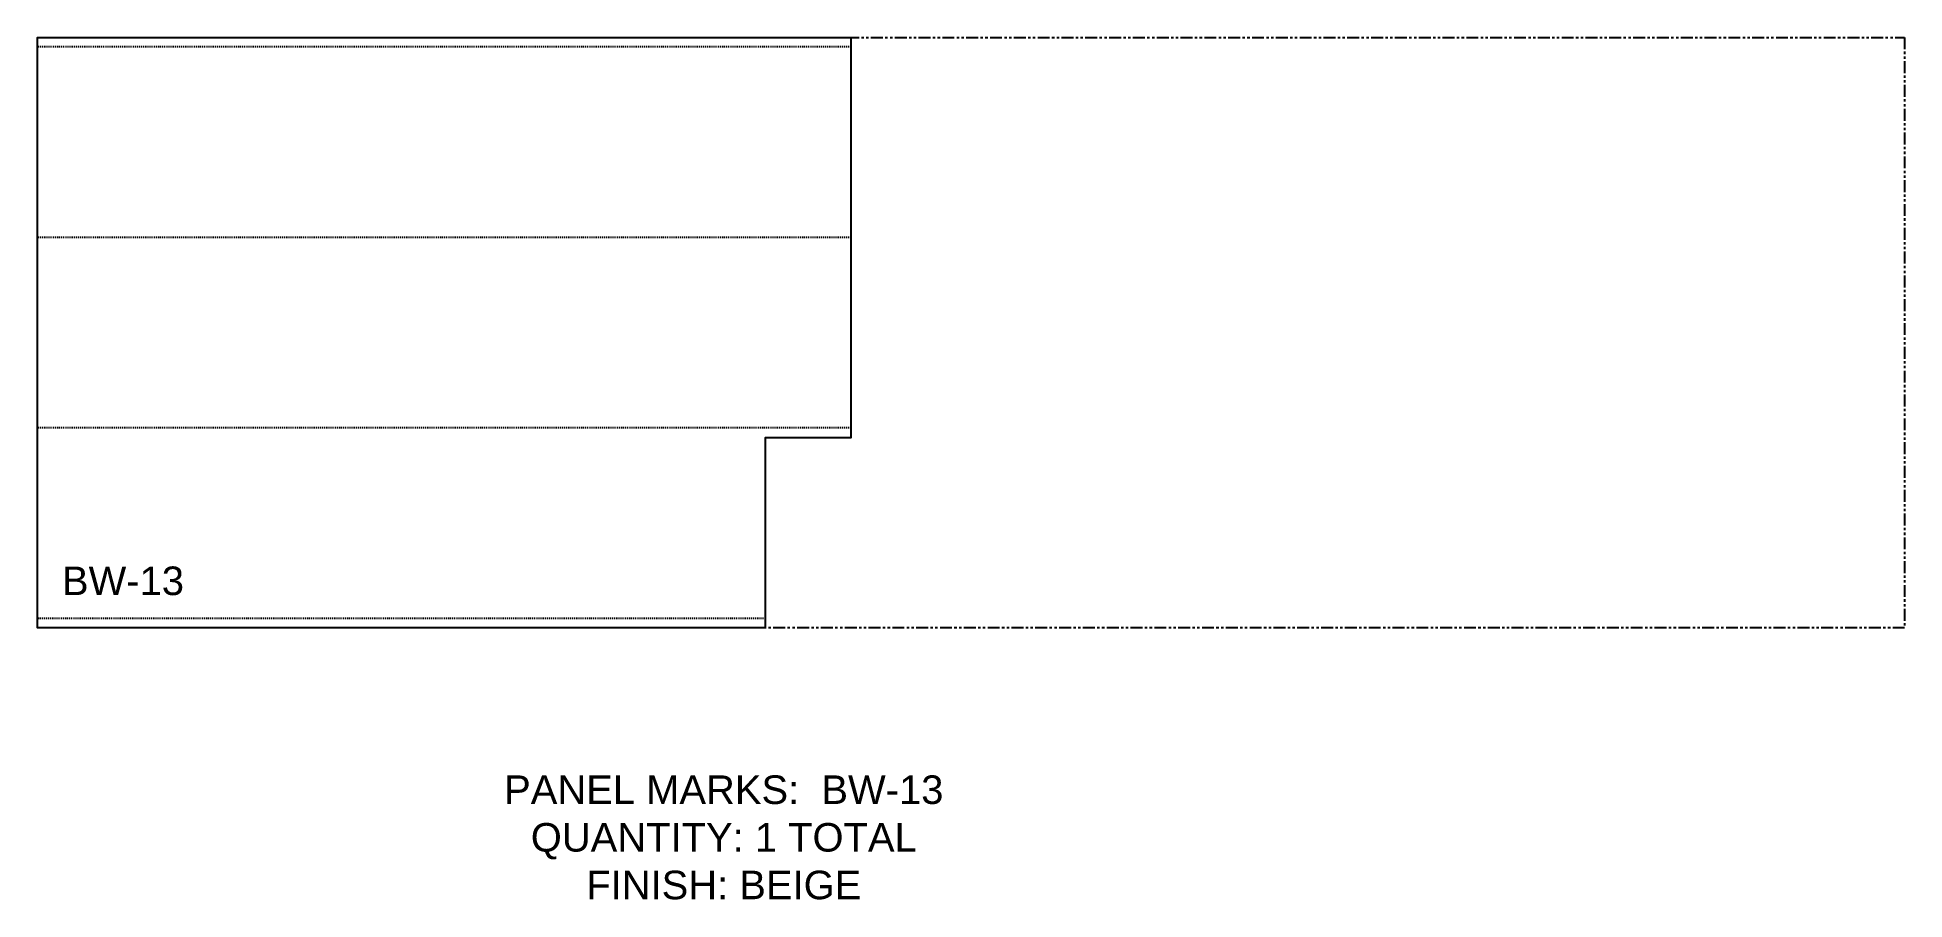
# Model space of a CAD drawing. Header units: inches. Extents: x 0 to 196, y -29 to 62.
import ezdxf

# ---------------------------------------------------------------- set-up
doc = ezdxf.new("R2010")
doc.units = ezdxf.units.IN
doc.header["$MEASUREMENT"] = 0
doc.linetypes.add('HIDDEN', pattern=[0.375, 0.25, -0.125])
doc.linetypes.add('PHANTOM', pattern=[2.5, 1.25, -0.25, 0.25, -0.25, 0.25, -0.25])
for name, color, linetype in [('DETAILS', 7, 'Continuous'), ('ROUT', 1, 'HIDDEN'), ('SHEET', 5, 'PHANTOM'), ('TEXT', 2, 'PHANTOM')]:
    doc.layers.add(name, color=color, linetype=linetype)
doc.styles.get("Standard").update_dxf_attribs({"font": 'arial.ttf'})

msp = doc.modelspace()

# ---------------------------------------------------------------- linework, layer by layer
at = {"layer": 'DETAILS', "ltscale": 0.25}
msp.add_lwpolyline([(85.37, 62), (85.37, 19.96), (76.41, 19.96), (76.41, 0), (0, 0), (0, 62)], close=True, dxfattribs=at)
at = {"layer": 'ROUT', "ltscale": 0.25}
for p, q in [((85.37, 61), (0, 61)), ((85.37, 41), (0, 41)), ((85.37, 21), (0, 21)), ((76.41, 1), (0, 1))]:
    msp.add_line(p, q, dxfattribs=at)
at = {"layer": 'SHEET'}
msp.add_lwpolyline([(0, 62), (196, 62), (196, 0), (0, 0)], close=True, dxfattribs=at)

# ---------------------------------------------------------------- texts
at = {"layer": 'TEXT', "char_height": 3, "attachment_point": 5}
for s, insert in [('BW-13', (8.99, 4.92)), ('PANEL MARKS:  BW-13\\PQUANTITY: 1 TOTAL\\PFINISH: BEIGE', (72.05, -22.01))]:
    msp.add_mtext_dynamic_manual_height_columns(s, width=199.7409, gutter_width=1, heights=[0], dxfattribs=dict(at, insert=insert))

doc.saveas('drawing.dxf')
